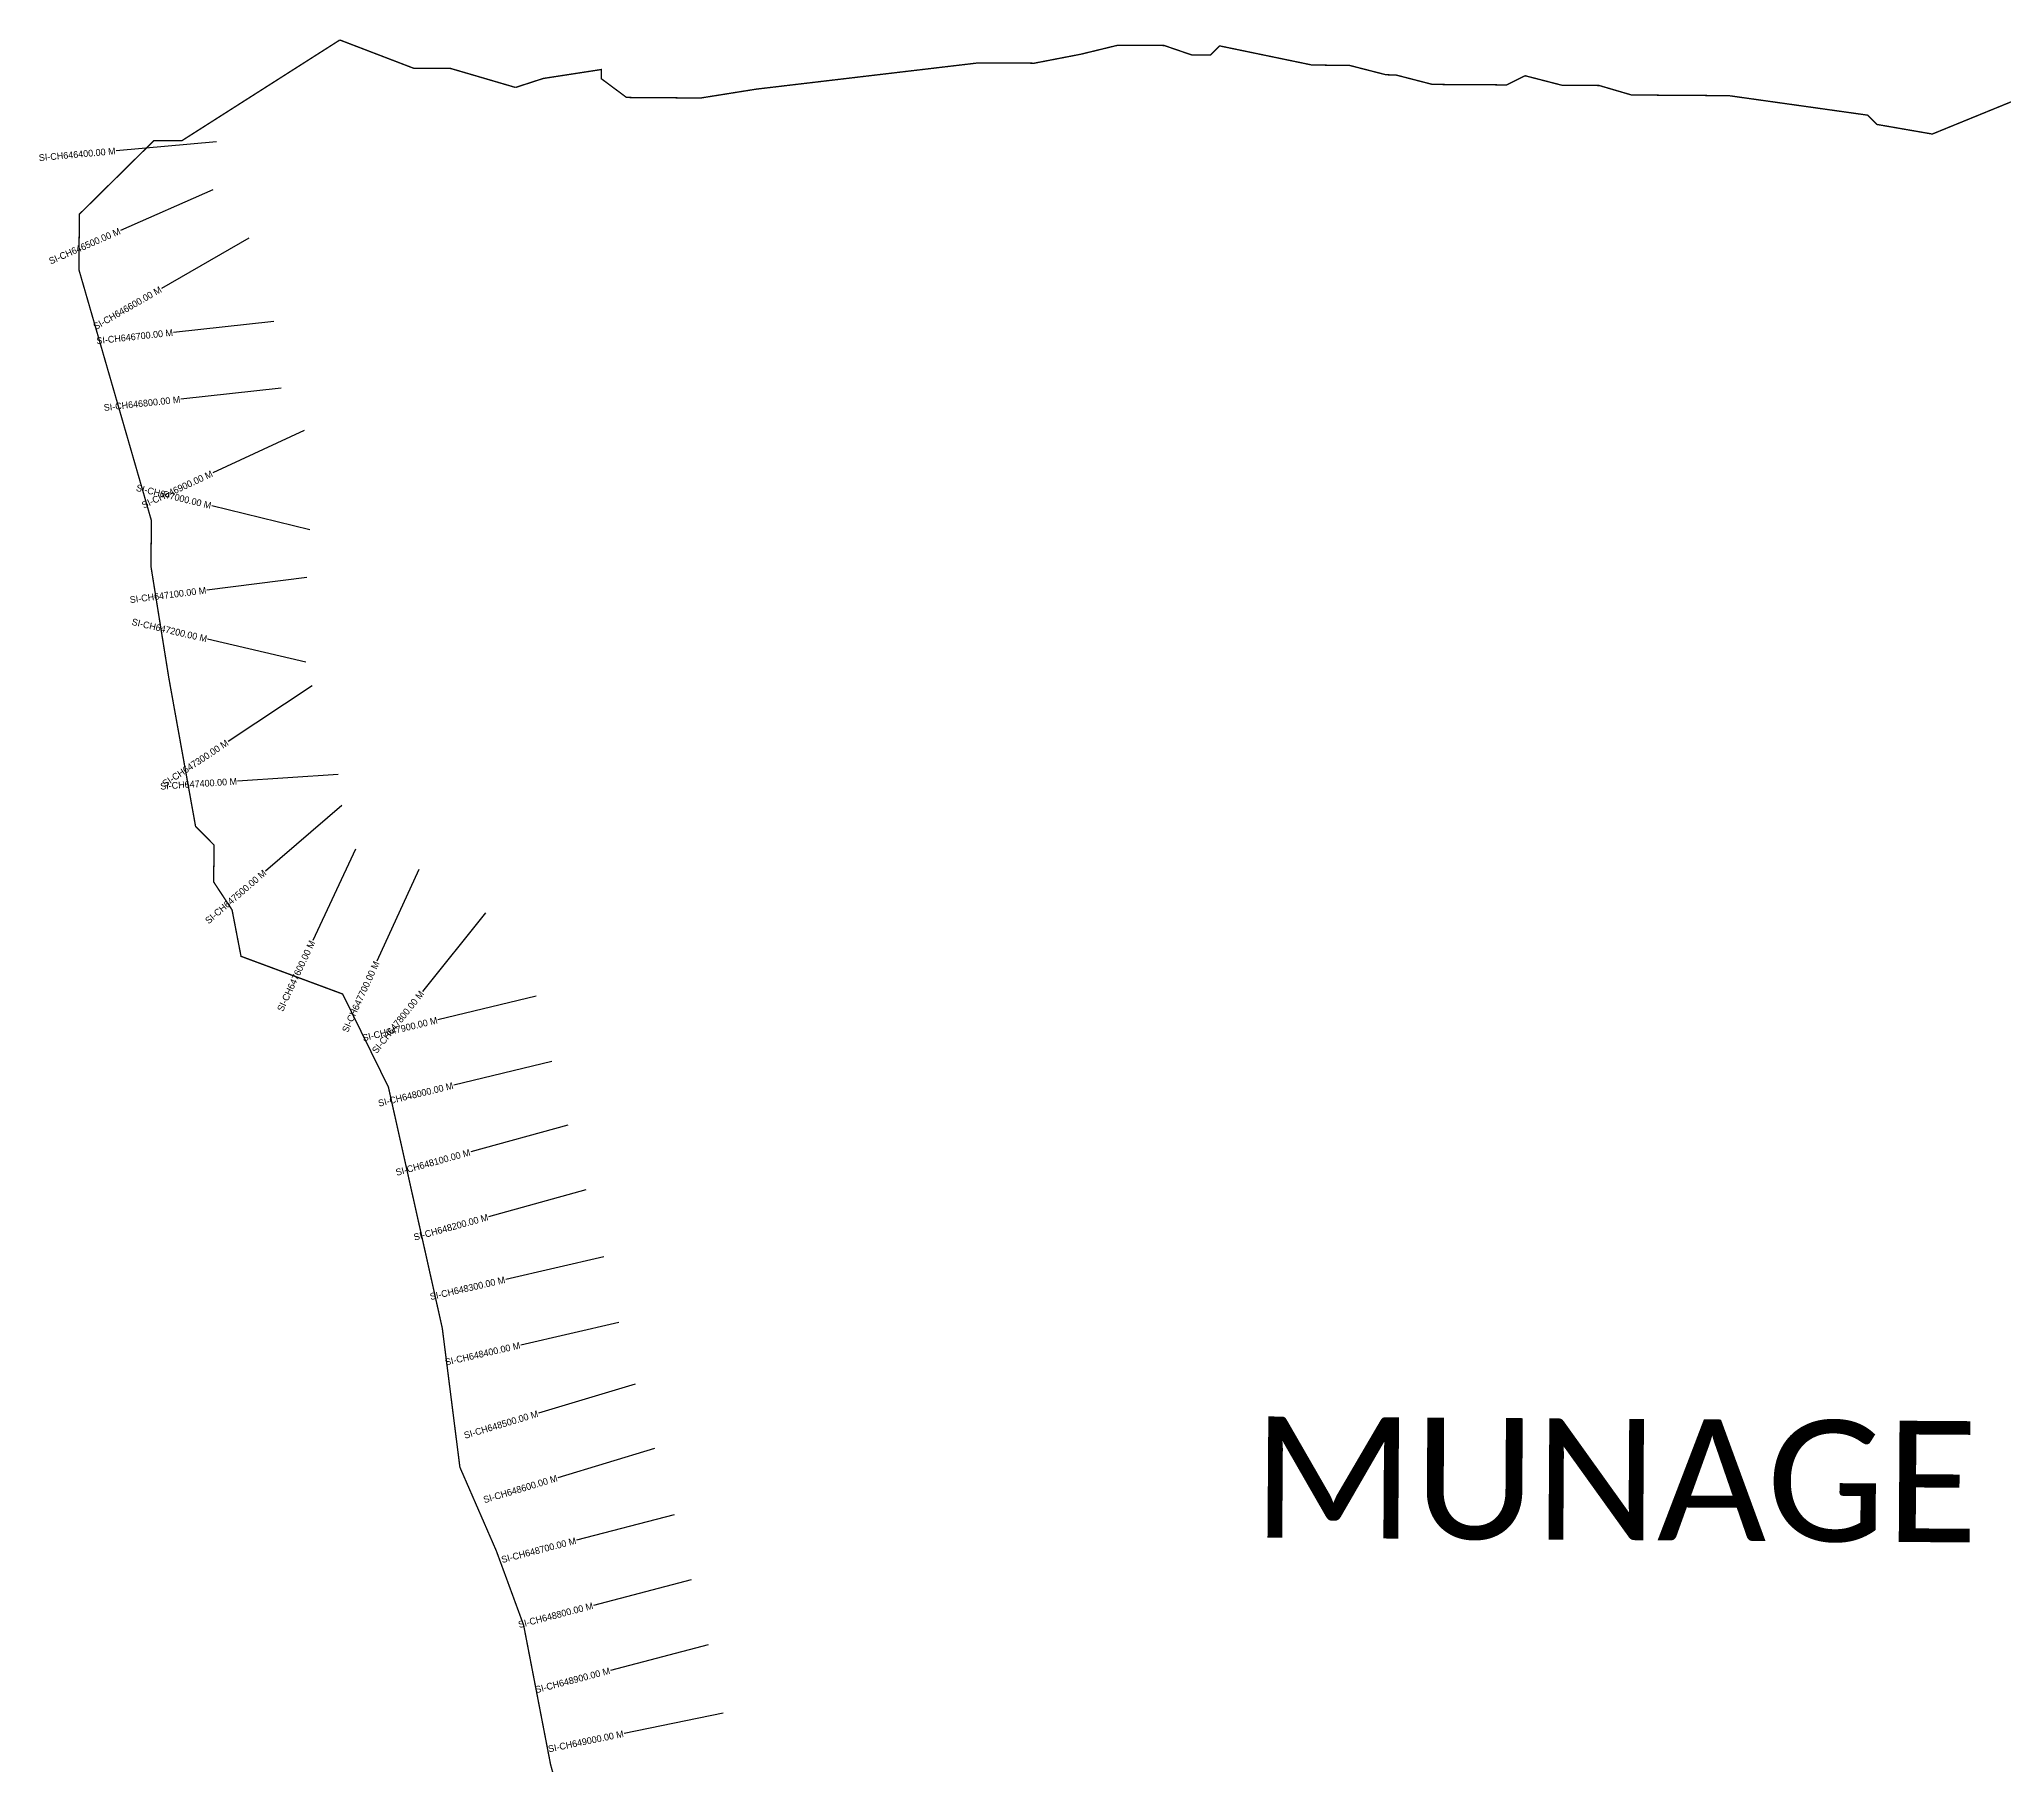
# Model space of a CAD drawing. Header units: metres. Extents: x 330476 to 335574, y 1792854 to 1798007.
# Drawn here: x 330476 to 333400, y 1795439 to 1798007 of the extents above; entities that cross this region are included whole.
import ezdxf
from ezdxf.enums import TextEntityAlignment as Align

# ---------------------------------------------------------------- set-up
doc = ezdxf.new("R2010")
doc.units = ezdxf.units.M
for name, color, linetype in [('CS', 134, 'Continuous'), ('CSMark', 6, 'Continuous'), ('VILLAGE NAME', 250, 'Continuous')]:
    doc.layers.add(name, color=color, linetype=linetype)

msp = doc.modelspace()

# ---------------------------------------------------------------- linework, layer by layer
at = {"color": 6, "const_width": 2}
for points in [[(331330.9, 1795095.6), (331236.8, 1795440.7), (331196.8, 1795647.6), (331156.2, 1795758.1), (331102, 1795882.5), (331075.8, 1796089.4), (330995.6, 1796448.1), (330927.6, 1796586.4), (330776.4, 1796642.5), (330763.1, 1796711.5), (330735.8, 1796753), (330736.2, 1796808.1), (330708.8, 1796835.8), (330669, 1797056.6), (330642.5, 1797222.1), (330643, 1797291), (330535.3, 1797663.7), (330535.9, 1797746.3), (330646.8, 1797855.8), (330688.6, 1797855.8), (330923.4, 1798005.5)], [(330923.4, 1798005.5), (331033.3, 1797963.4), (331088.4, 1797963.1), (331184.7, 1797934.9)], [(331184.7, 1797934.9), (331226.1, 1797948.3), (331312.6, 1797961.6), (331312.5, 1797947.8), (331349.9, 1797920), (331460.2, 1797919.2), (331542.9, 1797932.4), (331873.8, 1797971.5), (331956.5, 1797971), (332025.5, 1797984.3), (332080.7, 1797997.7), (332149.6, 1797997.3), (332190.8, 1797983.2), (332218.4, 1797983), (332232.2, 1797996.7), (332369.8, 1797968.2), (332424.9, 1797967.8), (332479.9, 1797953.7), (332493.7, 1797953.6), (332548.7, 1797939.4), (332659, 1797938.7), (332686.6, 1797952.3), (332741.6, 1797938.1), (332796.7, 1797937.8), (332844.8, 1797923.7), (332989.5, 1797922.7), (333196, 1797893.7), (333209.7, 1797879.9), (333292.2, 1797865.6), (333458, 1797933.3)]]:
    msp.add_lwpolyline(points, dxfattribs=at)
at = {"layer": 'CS'}
for p, q in [((330740.1, 1797854), (330590.7, 1797840.6)), ((330734.5, 1797782.4), (330597.1, 1797722.3)), ((330787.9, 1797710.7), (330657.9, 1797635.8)), ((330825.2, 1797587), (330676.1, 1797570.6)), ((330836.1, 1797487.6), (330687, 1797471.2)), ((330870.4, 1797424.6), (330734.3, 1797361.5)), ((330878.6, 1797276.9), (330732.8, 1797312.5)), ((330874.3, 1797206.2), (330725.5, 1797187.3)), ((330872.7, 1797080.2), (330726.6, 1797114.3)), ((330882.1, 1797044.8), (330757.1, 1796961.9)), ((330921.1, 1796913.1), (330771.4, 1796903)), ((330926.4, 1796866.8), (330812.6, 1796769)), ((330946.5, 1796802), (330883, 1796666.1)), ((331040.9, 1796771.7), (330978.6, 1796635.3)), ((331140, 1796707.4), (331046.4, 1796590.2)), ((331215.2, 1796583.2), (331069.4, 1796547.9)), ((331238.7, 1796486), (331092.9, 1796450.7)), ((331262.7, 1796391.4), (331118.1, 1796351.5)), ((331289.3, 1796295.1), (331144.7, 1796255.1)), ((331316.3, 1796195.3), (331170.1, 1796161.8)), ((331338.6, 1796097.9), (331192.4, 1796064.3)), ((331362.6, 1796006), (331218.9, 1795962.8)), ((331391.4, 1795910.2), (331247.7, 1795867)), ((331420.7, 1795811.7), (331275.6, 1795773.9)), ((331445.9, 1795714.9), (331300.7, 1795677.1)), ((331471.1, 1795618.1), (331325.9, 1795580.4)), ((331493.4, 1795516.7), (331346.4, 1795486.5))]:
    msp.add_line(p, q, dxfattribs=at)

# ---------------------------------------------------------------- texts
at = {"layer": 'CSMark'}
for s, rotation, p in [('SI-CH646400.00 M', 5.1213, (330589.7, 1797840.5)), ('SI-CH646500.00 M', 23.6357, (330596.2, 1797721.9)), ('SI-CH646600.00 M', 29.9262, (330657, 1797635.3)), ('SI-CH646700.00 M', 6.2718, (330675.1, 1797570.5)), ('SI-CH646800.00 M', 6.2718, (330686, 1797471.1)), ('SI-CH647000.00 M', 346.2701, (330731.9, 1797312.7)), ('SI-CH646900.00 M', 24.8791, (330733.4, 1797361.1)), ('SI-CH647100.00 M', 7.2395, (330724.5, 1797187.2)), ('SI-CH647200.00 M', 346.8823, (330725.7, 1797114.5)), ('SI-CH647300.00 M', 33.5478, (330756.2, 1796961.4)), ('SI-CH647400.00 M', 3.8529, (330770.4, 1796903)), ('SI-CH647500.00 M', 40.7007, (330811.9, 1796768.4)), ('SI-CH647600.00 M', 64.9566, (330882.6, 1796665.2)), ('SI-CH647700.00 M', 65.447, (330978.2, 1796634.4)), ('SI-CH647800.00 M', 51.3564, (331045.7, 1796589.4)), ('SI-CH647900.00 M', 13.5992, (331068.4, 1796547.7)), ('SI-CH648000.00 M', 13.5992, (331091.9, 1796450.5)), ('SI-CH648100.00 M', 15.453, (331117.1, 1796351.2)), ('SI-CH648200.00 M', 15.453, (331143.8, 1796254.8)), ('SI-CH648300.00 M', 12.9249, (331169.1, 1796161.6)), ('SI-CH648400.00 M', 12.9249, (331191.5, 1796064.1)), ('SI-CH648500.00 M', 16.7327, (331218, 1795962.5)), ('SI-CH648600.00 M', 16.7327, (331246.8, 1795866.7)), ('SI-CH648700.00 M', 14.5903, (331274.6, 1795773.6)), ('SI-CH648800.00 M', 14.5903, (331299.8, 1795676.9)), ('SI-CH648900.00 M', 14.5903, (331325, 1795580.1)), ('SI-CH649000.00 M', 11.6212, (331345.4, 1795486.3))]:
    msp.add_text(s, height=10, rotation=rotation, dxfattribs=at).set_placement(p, align=Align.MIDDLE_RIGHT)
at = {"layer": 'VILLAGE NAME', "insert": (332281.6, 1795958.2), "char_height": 180.345, "attachment_point": 1, "rotation": 359.6139}
msp.add_mtext_dynamic_manual_height_columns('{\\fCalibri|b0|i0|c0|p34;MUNAGE}', width=1779.605, gutter_width=901.7, heights=[0], dxfattribs=at)

doc.saveas('drawing.dxf')
